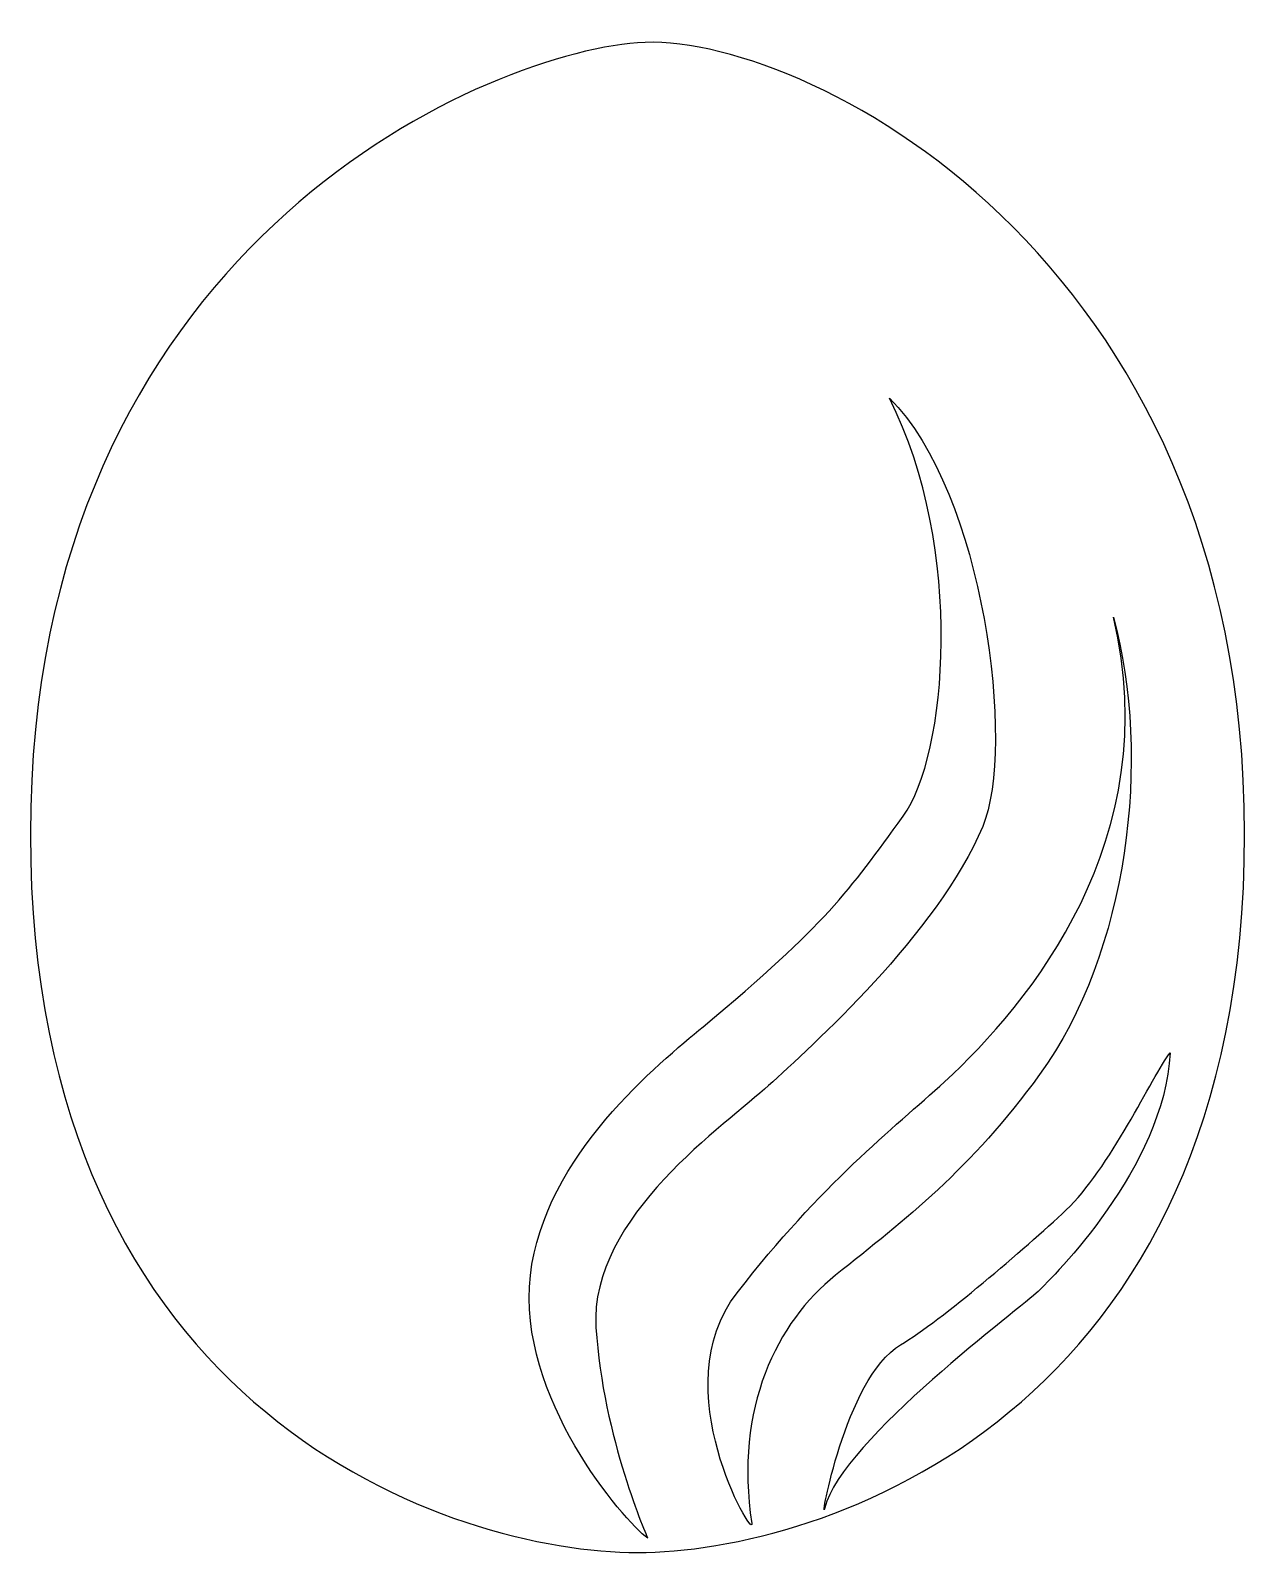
# Model space of a CAD drawing. Header units: centimetres. Extents: x -8.2 to 8.2, y -10.1 to 10.3.
import ezdxf

# ---------------------------------------------------------------- set-up
doc = ezdxf.new("R2010")
doc.units = ezdxf.units.CM
doc.header["$MEASUREMENT"] = 0
doc.layers.add('Camada 1', color=7, linetype='Continuous')

msp = doc.modelspace()

# ---------------------------------------------------------------- linework, layer by layer
at = {"layer": 'Camada 1', "color": 250}
for points, knots in [([(-8.16255, -0.49371), (-8.16255, 7.3402), (-2.14892, 9.97463), (0, 10.14037), (0, 10.14037), (2.14892, 10.30613), (8.16255, 7.34021), (8.16255, -0.49371), (8.16255, -0.49371), (8.16255, -8.3276), (2.44808, -10.14693), (0, -10.14693), (0, -10.14693), (-2.44808, -10.14693), (-8.16255, -8.3276), (-8.16255, -0.49371)], [0, 0, 0, 0, 0.2, 0.2, 0.2, 0.2, 0.4, 0.4, 0.4, 0.4, 0.6, 0.6, 0.6, 0.6, 1, 1, 1, 1]), ([(-0.5583, -7.12126), (-0.65109, -5.6357), (1.20594, -4.38224), (1.76305, -3.87154), (1.76305, -3.87154), (2.32008, -3.36087), (4.03788, -1.82882), (4.64145, -0.38957), (4.64145, -0.38957), (5.08312, 0.66352), (4.66468, 4.09041), (3.38799, 5.36715), (3.38799, 5.36715), (4.40936, 3.32443), (4.15986, 0.55575), (3.57367, -0.25035), (3.57367, -0.25035), (2.83075, -1.27172), (2.5523, -1.68955), (0.88095, -3.08229), (0.88095, -3.08229), (0.30493, -3.56243), (-1.25463, -4.8001), (-1.44032, -6.4249), (-1.44032, -6.4249), (-1.626, -8.04981), (-0.18686, -9.72108), (0.13816, -9.9533), (0.13816, -9.9533), (0.13817, -9.95333), (-0.4654, -8.60687), (-0.5583, -7.12126)], [0, 0, 0, 0, 0.11111111, 0.11111111, 0.11111111, 0.11111111, 0.22222222, 0.22222222, 0.22222222, 0.22222222, 0.33333333, 0.33333333, 0.33333333, 0.33333333, 0.44444444, 0.44444444, 0.44444444, 0.44444444, 0.55555556, 0.55555556, 0.55555556, 0.55555556, 0.66666667, 0.66666667, 0.66666667, 0.66666667, 0.77777778, 0.77777778, 0.77777778, 0.77777778, 1, 1, 1, 1]), ([(2.663, -6.42038), (3.6087, -5.66388), (4.47955, -4.99883), (5.40549, -3.72512), (5.40549, -3.72512), (6.59556, -2.08793), (6.91859, 0.53054), (6.39852, 2.42192), (6.39852, 2.42192), (7.10782, -0.55705), (5.27311, -2.77331), (4.12879, -3.81965), (4.12879, -3.81965), (3.43608, -4.45298), (2.47985, -5.18903), (1.339, -6.6567), (1.339, -6.6567), (0.34639, -7.93374), (1.57165, -9.99013), (1.53625, -9.75637), (1.53625, -9.75637), (1.29982, -8.19592), (1.87799, -7.04837), (2.663, -6.42038)], [0, 0, 0, 0, 0.14285714, 0.14285714, 0.14285714, 0.14285714, 0.28571429, 0.28571429, 0.28571429, 0.28571429, 0.42857143, 0.42857143, 0.42857143, 0.42857143, 0.57142857, 0.57142857, 0.57142857, 0.57142857, 0.71428571, 0.71428571, 0.71428571, 0.71428571, 1, 1, 1, 1]), ([(5.38633, -6.63821), (5.57511, -6.44943), (7.0849, -4.97737), (7.16033, -3.42985), (7.16033, -3.42985), (6.93382, -3.73174), (6.32994, -5.01518), (5.76375, -5.54355), (5.76375, -5.54355), (5.19756, -6.07192), (4.09362, -7.02117), (3.5367, -7.35536), (3.5367, -7.35536), (2.78187, -7.8083), (2.44781, -9.82358), (2.51755, -9.54471), (2.51755, -9.54471), (2.74405, -8.6388), (5.19758, -6.82699), (5.38633, -6.63821)], [0, 0, 0, 0, 0.16666667, 0.16666667, 0.16666667, 0.16666667, 0.33333333, 0.33333333, 0.33333333, 0.33333333, 0.5, 0.5, 0.5, 0.5, 0.66666667, 0.66666667, 0.66666667, 0.66666667, 1, 1, 1, 1])]:
    msp.add_open_spline(points, degree=3, knots=knots, dxfattribs=at)

doc.saveas('drawing.dxf')
